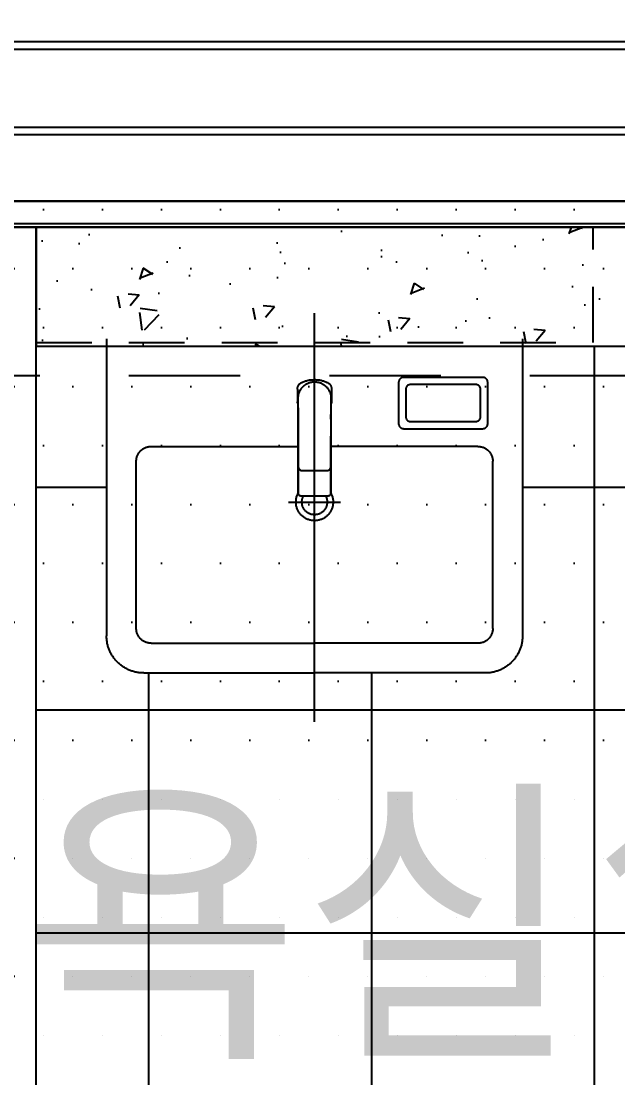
# Model space of a CAD drawing. Header units: millimetres. Extents: x 7086022 to 7120578, y 229555 to 276126.
# Drawn here: x 7109528 to 7110331, y 250645 to 252067 of the extents above; entities that cross this region are included whole.
import ezdxf
from ezdxf.enums import TextEntityAlignment as Align
from ezdxf.xclip import XClip

# ---------------------------------------------------------------- set-up
doc = ezdxf.new("R2010")
doc.units = ezdxf.units.MM
doc.header["$LTSCALE"] = 100
doc.header["$XCLIPFRAME"] = 2
for name, pattern in [('ST-DASH', [2.7, 1.5, -1.2]), ('U-84D-EX$0$DASHDOTX2', [2, 1, -0.5, 0, -0.5]), ('U-84D-EX$0$HD', [2.5, 1.5, -1])]:
    doc.linetypes.add(name, pattern=pattern)
for name, color, linetype in [('AA-BORD-XREF', 15, 'Continuous'), ('BP', 7, 'Continuous'), ('TEXT', 2, 'Continuous'), ('U-84D-EX$0$C-DOOR', 1, 'Continuous'), ('U-84D-EX$0$CON', 2, 'Continuous'), ('U-84D-EX$0$DOR', 4, 'Continuous'), ('U-84D-EX$0$FIN', 5, 'Continuous'), ('U-84D-EX$0$FUR_욕실', 8, 'Continuous'), ('U-84D-EX$0$HAT', 8, 'Continuous'), ('U-84D-EX$0$INSUL_line', 8, 'Continuous'), ('U-84D-EX$0$S-ELE', 4, 'Continuous'), ('U-84D-EX$0$WAL', 3, 'Continuous'), ('결로방지', 4, 'ST-DASH')]:
    doc.layers.add(name, color=color, linetype=linetype)
for name, color, linetype, plot in [('Defpoint', 142, 'Continuous', False), ('U-84D-EX$0$Defpoint', 142, 'Continuous', False), ('U-84D-EX$0$MC', 152, 'Continuous', False)]:
    doc.layers.add(name, color=color, linetype=linetype, plot=plot)
doc.styles.add('맑은 고딕', font='')
doc.styles.get('맑은 고딕').set_extended_font_data('Malgun Gothic')

# ---------------------------------------------------------------- blocks, each defined once
blk = doc.blocks.new('BORD-302')
at = {"layer": 'Defpoint'}
blk.add_lwpolyline([(5265, 5225), (2995, 5225), (2995, 3555), (5265, 3555)], close=True, dxfattribs=at)
blk = doc.blocks.new('U-84D-EX$0$A$Cdfe55425')
at = {"layer": 'U-84D-EX$0$HAT'}
h = blk.add_hatch(dxfattribs=at)
h.set_pattern_fill('AR-SAND', color=252, scale=0.3, angle=450, style=0)
h.set_pattern_definition([(127.5, (3350244.997, -1210362.989), (-14.68239712, -0.48000939), [0, -11.5824, 0, -12.954, 0, -12.3825]), (97.5, (3350244.997, -1210362.99), (-21.50475302, 13.48569849), [0, -6.2484, 0, -10.4394, 0, -4.0005]), (57.5, (3350244.997, -1210372.362), (-0.04311554, 23.729771107), [0, -3.81, 0, -13.716, 0, -17.907]), (47.5, (3350244.997, -1210372.362), (-6.6878797, 22.90669357), [0, -1.905, 0, -8.9916, 0, -10.287])])
h.paths.add_polyline_path([(-160, 721), (-120, 721), (-120, 29), (-160, 29)])
at = {"layer": 'U-84D-EX$0$C-DOOR', "ltscale": 3}
for p, q in [((-160, 29), (-160, 721)), ((-160, 721), (0, 29)), ((0, 721), (-160, 29)), ((0, 29), (0, 721))]:
    blk.add_line(p, q, dxfattribs=at)
at = {"layer": 'U-84D-EX$0$C-DOOR', "color": 1, "linetype": 'U-84D-EX$0$DASHDOTX2', "ltscale": 10}
blk.add_arc((-159.2, 26.9, 0), 694.1, 90.0697, 176.5209, dxfattribs=at)
at = {"layer": 'U-84D-EX$0$DOR'}
for p, q in [((-120, 30), (-120, 40)), ((-120, 40), (-10, 40)), ((-109, 30), (-120, 30)), ((-109, 25), (-109, 30)), ((-10, 30), (-21, 30)), ((-21, 30), (-21, 25)), ((0, 29), (-20, 29)), ((-20, 29), (-20, 24)), ((-10, 40), (-10, 30)), ((12, 40), (0, 40)), ((0, 40), (0, -5)), ((0, 9), (0, 29)), ((12, -10), (12, 40)), ((-5, 24), (-150, 24)), ((-150, 24), (-150, 0)), ((-21, 25), (-109, 25)), ((-20, 24), (-5, 24)), ((-5, 8), (-5, 24)), ((-5, 24), (-5, 9)), ((-150, 0), (0, 0)), ((-5, 9), (0, 9)), ((0, 8), (-5, 8)), ((0, 0), (0, 8)), ((0, -5), (5, -5)), ((5, -5), (5, -10)), ((5, -10), (12, -10))]:
    blk.add_line(p, q, dxfattribs=at)
for points in [[(12, 770), (12, 710), (0, 710), (0, 765), (5, 765), (5, 770)], [(-160, 721), (-110, 721), (-110, 726), (-150, 726), (-150, 750), (-160, 750)], [(0, 750), (0, 742), (-5, 742), (-5, 726), (-150, 726), (-150, 750)], [(0, 721), (-20, 721), (-20, 726), (-5, 726), (-5, 741), (0, 741)], [(-21, 725), (-109, 725), (-109, 720), (-120, 720), (-120, 710), (-10, 710), (-10, 720), (-21, 720)], [(-160, 29), (-110, 29), (-110, 24), (-150, 24), (-150, 0), (-160, 0)]]:
    blk.add_lwpolyline(points, close=True, dxfattribs=at)
at = {"layer": 'U-84D-EX$0$DOR', "elevation": 0}
blk.add_lwpolyline([(-160, 29), (-852, 29), (-852, 69), (-160, 69)], close=True, dxfattribs=at)
at = {"layer": 'U-84D-EX$0$HAT', "color": 5, "elevation": 0}
blk.add_lwpolyline([(-160, 721), (-120, 721), (-120, 29), (-160, 29)], close=True, dxfattribs=at)
blk = doc.blocks.new('U-84D-EX$0$세면대')
blk.add_wipeout([(0, 280), (400, 280), (408.8, 279.2), (417.9, 276.7), (427.9, 271.5), (434.9, 265.8), (442.5, 256.3), (446.8, 247.6), (449, 240.2), (449.6, 235.9), (450, 230), (450, -230), (449.6, -236.4), (446.8, -247.5), (441.8, -257.4), (435.2, -265.5), (426.8, -272.2), (416.6, -277.1), (408.1, -279.3), (400, -280), (0, -280)]).dxf.layer = 'U-84D-EX$0$FUR_욕실'
at = {"layer": 'U-84D-EX$0$FUR_욕실'}
for p, q in [((0, 280), (400, 280)), ((390, 240), (165, 240)), ((450, 230), (450, 0)), ((145, 220), (145, 22)), ((410, 220), (410, 0)), ((67.9, 23), (84.9, 23)), ((87.1, 22.5), (87.4, 22.3)), ((177.4, 17), (177.4, -17)), ((211.3, 19), (211.3, -19)), ((410, -220), (410, 0)), ((450, -230), (450, 0)), ((67.9, -23), (84.9, -23)), ((87.1, -22.5), (86.9, -22.5)), ((145, -220), (145, -22)), ((390, -240), (165, -240)), ((0, -280), (400, -280))]:
    blk.add_line(p, q, dxfattribs=at)
at = {"layer": 'U-84D-EX$0$FUR_욕실', "color": 8}
for p, q in [((220, 35), (220, -35)), ((515.6, 0), (-34.6, 0))]:
    blk.add_line(p, q, dxfattribs=at)
at = {"layer": 'U-84D-EX$0$FUR_욕실'}
for points in [[(208.2, 22), (206.2, 22), (198.2, 22), (166.2, 22), (131, 22)], [(131, 22), (131, 22), (131, 22)], [(177.4, 22), (190.6, 22), (206.5, 22)], [(131, -22), (133, -22), (141, -22), (173, -22), (208.2, -22)], [(131, -22), (131, -22), (131, -22)]]:
    blk.add_lwpolyline(points, dxfattribs=at)
for points in [[(52, -120, -0.414214), (58.7, -113.2), (114.4, -113.2, -0.414214), (121.1, -120), (121.1, -226.5, -0.414214), (114.4, -233.2), (58.7, -233.2)], [(58.7, -233.2, -0.414214), (52, -226.5), (52, -120)], [(111.5, -173.2), (111.5, -216.9, -0.414214), (104.8, -223.6), (68.3, -223.6, -0.414214), (61.6, -216.9), (61.6, -129.6, -0.414214), (68.3, -122.8), (104.8, -122.8, -0.414214), (111.5, -129.6), (111.5, -173.2)]]:
    blk.add_lwpolyline(points, format="xyb", dxfattribs=at)
for centre, radius, start, end in [((400, 230), 50, 0, 90), ((165, 220), 20, 90, 180), ((390, 220), 20, 0, 90), ((220, 0), 25, 241.6434, 118.3566), ((220, 0), 17, 239.0654, 120.9346), ((165, -220), 20, 180, 270), ((390, -220), 20, 270, 0), ((400, -230), 50, 270, 0)]:
    blk.add_arc(centre, radius, start, end, dxfattribs=at)
for points, knots in [([(67.9, 23), (66.9, 23), (65, 22.7), (62.4, 21.5), (60.2, 19.6), (59.2, 18), (58.2, 15.8), (57.1, 13), (55.9, 8.8), (55.2, 4.4), (55.1, 1.5), (55.1, -1.5), (55.2, -4.4), (55.9, -8.8), (57.1, -13), (58.2, -15.8), (59.2, -18), (60.2, -19.6), (62.4, -21.5), (65, -22.7), (66.9, -23), (67.9, -23)], [0, 0, 0, 0, 0.048341, 0.096682, 0.145024, 0.193365, 0.193365, 0.270024, 0.346682, 0.423341, 0.5, 0.5, 0.576659, 0.653318, 0.729976, 0.806635, 0.806635, 0.854976, 0.903318, 0.951659, 1, 1, 1, 1]), ([(80, 22), (78.8, 21.9), (76.9, 21.8), (74.5, 21.3), (72.2, 20.6), (69.9, 19.6), (67.8, 18.3), (65.8, 16.8), (64, 15.1), (62.4, 13.2), (61, 11.2), (59.9, 9), (59, 6.7), (58.4, 4.3), (58, 1.8), (58, -0.7), (58.2, -3.1), (58.6, -5.6), (59.4, -7.9), (60.4, -10.2), (61.7, -12.3), (63.2, -14.3), (64.9, -16.1), (66.8, -17.7), (68.8, -19), (71, -20.2), (73.3, -21.1), (75.7, -21.7), (77.8, -22), (79.2, -22), (80, -22)], [0, 0, 0, 0, 0.052873, 0.080098, 0.107323, 0.160209, 0.187447, 0.214686, 0.267424, 0.294581, 0.321738, 0.374503, 0.401673, 0.428843, 0.481677, 0.508884, 0.536091, 0.588942, 0.616158, 0.643375, 0.696219, 0.723433, 0.750648, 0.803437, 0.830624, 0.857811, 0.910528, 0.937672, 0.964816, 1, 1, 1, 1]), ([(72.5, 20.6), (72.2, 20.5), (71.2, 20.2), (69.7, 19.4), (68.5, 18.7), (68.1, 18.5)], [0, 0, 0, 0, 0.1707368, 0.6861143, 1, 1, 1, 1]), ([(171.6, 22), (168, 22), (160.6, 22), (149.5, 22), (138.3, 22), (126.9, 22), (115.4, 22), (103.7, 22), (91.9, 22), (84, 22), (80, 22)], [0, 0, 0, 0, 0.123931, 0.247853, 0.37206, 0.496262, 0.621814, 0.747361, 0.873684, 1, 1, 1, 1]), ([(84.7, 22.6), (84.7, 22.6), (84.7, 22.5), (84.6, 22.5), (84.6, 22.5), (84.6, 22.5), (84.6, 22.5), (84.6, 22.4), (84.6, 22.4), (84.6, 22.4), (84.6, 22.4), (84.6, 22.4), (84.7, 22.4), (84.8, 22.4), (85.1, 22.4), (85.5, 22.4), (86, 22.3), (86.7, 22.3), (88, 22.3), (89.8, 22.3), (91.9, 22.3), (94.3, 22.2), (97, 22.2), (100, 22.2), (103.3, 22.1), (106.8, 22.1), (110.6, 22.1), (114.5, 22.1), (118.5, 22.1), (122.6, 22.1), (126.1, 22.1), (128.5, 22), (129.9, 22), (130.6, 22), (131, 22)], [0, 0, 0, 0, 0.040109, 0.092195, 0.134539, 0.146364, 0.158189, 0.164847, 0.172873, 0.182268, 0.19503, 0.206247, 0.218388, 0.230438, 0.254038, 0.278555, 0.302611, 0.326873, 0.374827, 0.423378, 0.471573, 0.519782, 0.568449, 0.616278, 0.664653, 0.712725, 0.760548, 0.808689, 0.856006, 0.904537, 0.952271, 0.976142, 0.986914, 1, 1, 1, 1]), ([(84.9, 23), (84.9, 23), (84.9, 23), (84.9, 23), (84.9, 22.9), (84.9, 22.9), (84.9, 22.9), (84.9, 22.8), (84.9, 22.8), (84.8, 22.7), (84.8, 22.6), (84.7, 22.6), (84.7, 22.6)], [0, 0, 0, 0, 0.051849, 0.106878, 0.165086, 0.226475, 0.291045, 0.358795, 0.508349, 0.717554, 0.868851, 1, 1, 1, 1]), ([(87.1, 22.5), (87, 22.5), (86.9, 22.6), (86.7, 22.7), (86.4, 22.7), (86.2, 22.8), (86, 22.9), (85.8, 22.9), (85.6, 23), (85.3, 23), (85.1, 23), (84.9, 23), (84.9, 23)], [0, 0, 0, 0, 0.101285, 0.201719, 0.301509, 0.400867, 0.500008, 0.599148, 0.698504, 0.798291, 0.89872, 1, 1, 1, 1]), ([(85.9, 22.4), (85.9, 22.4), (86, 22.4), (86.3, 22.3), (86.9, 22.3), (87.7, 22.3), (88.2, 22.3), (88.4, 22.3)], [0, 0, 0, 0, 0.166917, 0.3923, 0.648514, 0.861362, 1, 1, 1, 1]), ([(87.3, 22.3), (87.3, 22.3), (87.2, 22.4), (87.2, 22.4), (87.2, 22.4)], [0, 0, 0, 0, 0.066786, 1, 1, 1, 1]), ([(131, 22), (131.9, 22), (132.9, 22), (134.8, 22), (135.8, 22), (138.7, 22), (140.6, 22), (146.4, 22), (150.3, 22), (158, 22), (161.9, 22), (169.7, 22), (173.5, 22), (177.4, 22)], [0, 0, 0, 0, 0.0625, 0.0625, 0.125, 0.125, 0.25, 0.25, 0.5, 0.5, 0.75, 0.75, 1, 1, 1, 1]), ([(171.7, 21.9), (171.7, 21.9), (172.1, 22), (172.8, 21.9), (173.7, 21.7), (174.6, 21.3), (175.3, 20.8), (175.9, 20.3), (176.5, 19.7), (176.9, 19.1), (177.2, 18.4), (177.4, 17.7), (177.4, 17.2), (177.4, 17)], [0, 0, 0, 0, 0.011928, 0.129483, 0.247012, 0.3625, 0.462929, 0.559294, 0.651424, 0.740683, 0.826597, 0.918847, 1, 1, 1, 1]), ([(206.5, 22), (206.9, 22), (207.2, 22), (207.5, 22), (207.6, 22), (207.6, 22), (207.7, 22), (207.9, 22), (208, 22), (208.2, 22)], [0.000015096, 0.000015096, 0.000015096, 0.000015096, 0.003154107, 0.003154107, 0.003154107, 0.003766434, 0.003766434, 0.003766434, 0.00525714, 0.00525714, 0.00525714, 0.00525714]), ([(208.2, 22), (208.4, 22), (208.8, 22), (209.3, 21.8), (209.9, 21.5), (210.4, 21.1), (210.9, 20.5), (211.1, 19.9), (211.3, 19.4), (211.2, 19.1), (211.2, 19)], [0, 0, 0, 0, 0.099091, 0.240451, 0.381393, 0.523117, 0.662179, 0.800272, 0.937036, 1, 1, 1, 1]), ([(68.1, -18.5), (68.5, -18.8), (69.1, -19.2), (69.8, -19.5), (70, -19.6)], [0, 0, 0, 0, 0.69195, 1, 1, 1, 1]), ([(79.8, -22), (79.8, -22), (80, -22.1), (80.2, -22.1), (80.3, -22.1)], [0, 0, 0, 0, 0.20735, 1, 1, 1, 1]), ([(80, -22), (83.9, -22), (91.6, -22), (103.2, -22), (114.7, -22), (126.2, -22), (137.7, -22), (149.1, -22), (160.4, -22), (167.9, -22), (171.6, -22)], [0, 0, 0, 0, 0.123369, 0.246745, 0.370929, 0.495117, 0.621146, 0.747179, 0.873585, 1, 1, 1, 1]), ([(89.5, -22.3), (89.3, -22.3), (88.6, -22.3), (87.6, -22.3), (86.5, -22.4), (85.8, -22.4), (85.5, -22.5), (85.6, -22.5), (85.5, -22.5), (85.5, -22.6), (85.4, -22.6), (85.4, -22.7), (85.2, -22.8), (85, -22.9), (84.9, -23)], [0, 0, 0, 0, 0.014571, 0.06619, 0.118239, 0.170198, 0.236781, 0.303172, 0.369545, 0.435912, 0.502277, 0.568639, 0.634999, 1, 1, 1, 1]), ([(84.9, -23), (84.9, -23), (85.1, -23), (85.3, -23), (85.6, -23), (85.8, -22.9), (86.1, -22.9), (86.4, -22.8), (86.7, -22.6), (87, -22.5), (87.1, -22.5)], [0, 0, 0, 0, 0.100281, 0.200263, 0.300157, 0.400177, 0.500534, 0.667134, 0.833296, 1, 1, 1, 1]), ([(86.9, -22.5), (86.9, -22.5), (86.8, -22.5), (86.6, -22.5), (86.5, -22.5), (86.5, -22.5), (86.4, -22.4), (86.4, -22.4), (86.4, -22.4)], [0, 0, 0, 0, 0.03505, 0.518837, 0.645508, 0.772162, 0.898799, 1, 1, 1, 1]), ([(108.2, -22.1), (107.9, -22.1), (106.4, -22.1), (103.9, -22.1), (100.7, -22.2), (97.8, -22.2), (95.1, -22.2), (92.8, -22.2), (90.9, -22.3), (89.9, -22.3), (89.5, -22.3)], [0, 0, 0, 0, 0.031504, 0.175928, 0.320899, 0.464629, 0.608143, 0.752645, 0.897102, 1, 1, 1, 1]), ([(177.4, -22), (173.5, -22), (169.7, -22), (161.9, -22), (158, -22), (150.3, -22), (146.4, -22), (140.6, -22), (138.7, -22), (135.8, -22), (134.8, -22), (132.9, -22), (131.9, -22), (131, -22)], [0, 0, 0, 0, 0.25, 0.25, 0.5, 0.5, 0.75, 0.75, 0.875, 0.875, 0.9375, 0.9375, 1, 1, 1, 1]), ([(177.4, -17), (177.4, -17.2), (177.4, -17.7), (177.2, -18.3), (177, -19), (176.6, -19.7), (176.1, -20.3), (175.5, -20.8), (174.8, -21.3), (174, -21.6), (173.1, -21.9), (172.3, -22), (171.8, -22), (171.6, -22)], [0, 0, 0, 0, 0.06093, 0.147791, 0.234842, 0.323728, 0.414668, 0.509266, 0.607898, 0.711157, 0.818935, 0.930743, 1, 1, 1, 1]), ([(206.5, -22), (202.1, -22), (197.7, -22), (193.3, -22), (188, -22), (182.7, -22), (177.4, -22)], [0, 0, 0, 0, 0.0132561, 0.0132561, 0.0132561, 0.0291499, 0.0291499, 0.0291499, 0.0291499]), ([(208.2, -22), (207.9, -22), (207.7, -22), (207.5, -22), (207.2, -22), (207, -22), (206.7, -22), (206.6, -22), (206.6, -22), (206.5, -22)], [0.001051073, 0.001051073, 0.001051073, 0.001051073, 0.003154107, 0.003154107, 0.003154107, 0.005856485, 0.005856485, 0.005856485, 0.006293168, 0.006293168, 0.006293168, 0.006293168]), ([(211.2, -19), (211.2, -19.1), (211.2, -19.5), (211.1, -20.1), (210.8, -20.6), (210.4, -21.1), (209.9, -21.5), (209.3, -21.8), (208.7, -22), (208.3, -22), (208.2, -22)], [0, 0, 0, 0, 0.09334, 0.22511, 0.35691, 0.490062, 0.623344, 0.75881, 0.89618, 1, 1, 1, 1])]:
    blk.add_open_spline(points, degree=3, knots=knots, dxfattribs=at)
blk = doc.blocks.new('U-84D-EX$0$A$C5b173c9a')
at = {"layer": 'U-84D-EX$0$FUR_욕실', "linetype": 'Continuous'}
for p in [(0, 750), (-1600, 0)]:
    blk.add_line(p, (0, 0), dxfattribs=at)
blk.add_open_spline([(-1600, 0), (0, 0)], degree=1, dxfattribs=at)
blk = doc.blocks.new('U-84D-EX$0$A$Ce93e362f')
at = {"layer": 'U-84D-EX$0$HAT'}
h = blk.add_hatch(dxfattribs=at)
h.set_pattern_fill('_USER', color=256, scale=300, angle=180, double=1, pattern_type=0)
h.set_pattern_definition([(180, (1240, -8e-07), (-4e-14, -300), []), (270, (1240, -8e-07), (300, -6e-14), [])])
h.paths.add_polyline_path([(1440, 1450), (0, 1450), (0, 0), (1440, 0)])
at = {"layer": 'U-84D-EX$0$Defpoint'}
blk.add_lwpolyline([(0, 2200), (1600, 2200), (1600, 0), (0, 0)], close=True, dxfattribs=at)
at = {"layer": 'U-84D-EX$0$FUR_욕실'}
blk.add_blockref('U-84D-EX$0$A$C5b173c9a', (1600, 1450), dxfattribs=at)
at = {"layer": 'U-84D-EX$0$FUR_욕실', "xscale": -1}
blk.add_blockref('U-84D-EX$0$세면대', (1450, 1075), dxfattribs=at)
at = {"layer": 'U-84D-EX$0$HAT'}
h = blk.add_hatch(dxfattribs=at)
h.set_pattern_fill('AR-CONC', color=252, angle=90)
h.set_pattern_definition([(140, (805830.75, -2615083.35), (15.9390865, 182.184669), [19.05, -209.55]), (85, (805830.75, -2615083.35), (-191.056845, -35.24342), [15.24, -167.640584]), (190.4514444, (805832.07, -2615068.17), (-175.117751, 146.941248), [16.190009, -178.090245]), (136.1842, (805779.95, -2615083.35), (42.04233, 271.07904), [28.575, -314.325]), (186.635557, (805783.45, -2615060.76), (-247.426123, 237.404135), [24.285023, -267.135608]), (81.184151, (805779.95, -2615083.35), (-247.426123, 237.404135), [22.859967, -251.459732]), (111, (805792.65, -2615057.95), (102.265199, 151.614391), [19.05, -209.55]), (56, (805792.65, -2615057.95), (-184.187966, 61.802029), [15.24, -167.64]), (161.451445, (805801.17, -2615045.32), (-81.922768, 213.41642), [16.190009, -178.089938]), (127.4999997, (805830.746, -2615083.35), (-84.5550389, 3.0886037), [0, -165.608, 0, -170.18, 0, -168.275]), (97.4999997, (805830.75, -2615083.35), (-100.1805745, 66.819663), [0, -97.028, 0, -161.798, 0, -64.135]), (57.4999997, (805830.746, -2615139.993), (5.7287447, 135.5905951), [0, -63.5, 0, -198.12, 0, -262.89]), (47.4999997, (805830.75, -2615165.39), (-25.4264903, 148.1291815), [0, -82.55, 0, -131.572, 0, -186.69])])
h.paths.add_polyline_path([(1600, 1450), (1440, 1450), (1440, 0), (1600, 0)])
at = {"layer": 'U-84D-EX$0$FUR_욕실'}
blk.add_lwpolyline([(1600, 1450), (1440, 1450), (1440, 0), (1600, 0)], close=True, dxfattribs=at)
at = {"layer": 'U-84D-EX$0$FUR_욕실', "color": 8, "linetype": 'U-84D-EX$0$HD', "ltscale": 0.5}
blk.add_lwpolyline([(1600, 700), (1600, 1450), (1445, 1450), (1445, 700)], close=True, dxfattribs=at)
blk = doc.blocks.new('U-84D-EX$0$S-CEN')
at = {"layer": 'U-84D-EX$0$S-ELE'}
h = blk.add_hatch(dxfattribs=at)
h.set_pattern_fill('DOTS', color=256, scale=50, angle=-90)
h.set_pattern_definition([(270, (3370, 9982.5), (79.375, -39.6875), [0, -79.375])])
h.paths.add_polyline_path([(-2185, 7815), (-2185, 5545), (-3855, 5545), (-3855, 7815)])
blk.add_lwpolyline([(-3855, 7815), (-2185, 7815), (-2185, 5545), (-3855, 5545)], close=True, dxfattribs=at)
blk = doc.blocks.new('U-84D-EX', base_point=(0, 0))
at = {"layer": 'U-84D-EX$0$CON'}
blk.add_line((4645, -1990), (4645, -6230), dxfattribs=at)
at = {"layer": 'U-84D-EX$0$INSUL_line'}
for p, q in [((4635, -2000), (4635, -6240)), ((4530, -2105), (4530, -6345))]:
    blk.add_line(p, q, dxfattribs=at)
at = {"layer": 'U-84D-EX$0$WAL'}
blk.add_line((4520, -2560), (4520, -5010), dxfattribs=at)
at = {"layer": 'U-84D-EX$0$FUR_욕실'}
blk.add_blockref('U-84D-EX$0$A$Ce93e362f', (2795, -4885), dxfattribs=at)
at = {"layer": 'U-84D-EX$0$FIN'}
blk.add_line((4400, -2680), (4400, -4890), dxfattribs=at)
at = {"layer": 'U-84D-EX$0$MC'}
blk.add_line((4395, -5165), (4395, -1735), dxfattribs=at)
at = {"layer": 'U-84D-EX$0$WAL'}
blk.add_line((4430, -2650), (4430, -4920), dxfattribs=at)
at = {"layer": 'U-84D-EX$0$DOR', "rotation": 270}
blk.add_blockref('U-84D-EX$0$A$Cdfe55425', (2795, -5035), dxfattribs=at)
at = {"layer": 'U-84D-EX$0$S-ELE'}
blk.add_blockref('U-84D-EX$0$S-CEN', (6615, -10465), dxfattribs=at)
blk = doc.blocks.new('302 NAME')
at = {"layer": 'TEXT', "linetype": 'Continuous', "style": '맑은 고딕'}
blk.add_text('욕실1', height=300, dxfattribs=at).set_placement((7110016.2, 250852.4), align=Align.MIDDLE_CENTER)
blk = doc.blocks.new('A$C9892afa6')
at = {"layer": 'TEXT'}
blk.add_blockref('302 NAME', (-7090708.1, -240124.9), dxfattribs=at)

msp = doc.modelspace()

# ---------------------------------------------------------------- block references
at = {"layer": 'AA-BORD-XREF'}
msp.add_blockref('BORD-302', (7105768.1, 246599.9), dxfattribs=at)

# ---------------------------------------------------------------- next in the draw order: block references
at = {"layer": 'BP'}
ref = msp.add_blockref('U-84D-EX', (7106113.1, 247394.9), dxfattribs=dict(at, rotation=90))
XClip(ref).set_block_clipping_path([(324.9999999999, 0), (324.9999999967, -2999.9999999991), (2544.9999999997, -2999.9999999991), (2544.9999999997, -1934.9999999991), (6614.9999999999, -1934.9999999991), (6614.9999999999, -10964.9999999991), (-9540.0000000001, -10964.9999999991), (-9540.0000000001, -17.3253110833)])

# ---------------------------------------------------------------- next in the draw order: linework, layer by layer
at = {"layer": '결로방지'}
msp.add_lwpolyline([(7114428.1, 242984.9), (7114428.1, 243314.9), (7115878.1, 243314.9), (7115878.1, 253569.9), (7112793.1, 253569.9), (7112793.1, 251589.9), (7108553.1, 251589.9), (7108553.1, 250389.9), (7109813.1, 250389.9), (7109813.1, 246889.9), (7106238.1, 246889.9)], dxfattribs=at)

# ---------------------------------------------------------------- next in the draw order: block references
at = {"layer": 'BP'}
msp.add_blockref('A$C9892afa6', (7090708.1, 240124.9), dxfattribs=at)

doc.saveas('drawing.dxf')
